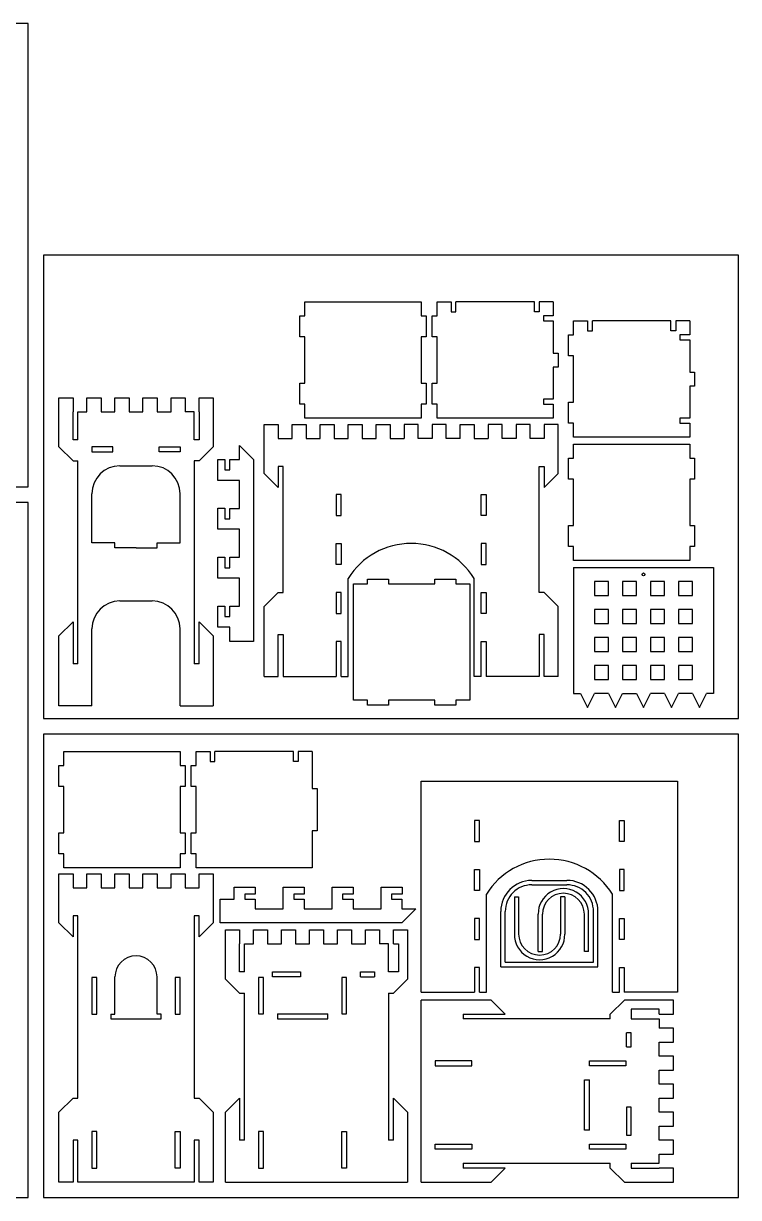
# Model space of a CAD drawing. Header units: millimetres. Extents: x 0 to 1380, y 0 to 1070.
# Drawn here: x 917 to 1380, y 0 to 760 of the extents above; entities that cross this region are included whole.
import ezdxf

# ---------------------------------------------------------------- set-up
doc = ezdxf.new("R2010")
doc.units = ezdxf.units.MM
doc.layers.get('0').update_dxf_attribs({"color": 1})
doc.layers.add('Marco', color=5, linetype='Continuous')

msp = doc.modelspace()

# ---------------------------------------------------------------- linework, layer by layer
for p, q in [((1099.23, 570.68), (1099.23, 579.74)), ((1099.23, 579.74), (1174.47, 579.74)), ((1174.47, 579.74), (1174.47, 570.68)), ((1184.82, 570.68), (1184.82, 579.74)), ((1184.82, 579.74), (1193.88, 579.74)), ((1193.88, 579.74), (1193.88, 573.4)), ((1197.06, 573.4), (1197.06, 579.74)), ((1247.82, 579.74), (1197.06, 579.74)), ((1247.82, 573.4), (1247.82, 579.74)), ((1260.06, 579.74), (1251, 579.74)), ((1251, 579.74), (1251, 573.4)), ((1260.06, 579.74), (1260.06, 570.68)), ((1096.05, 557.08), (1096.05, 570.68)), ((1096.05, 570.68), (1099.23, 570.68)), ((1174.47, 570.68), (1177.64, 570.68)), ((1177.64, 570.68), (1177.64, 557.08)), ((1181.64, 557.08), (1181.64, 570.68)), ((1181.64, 570.68), (1184.82, 570.68)), ((1193.88, 573.4), (1197.06, 573.4)), ((1251, 573.4), (1247.82, 573.4)), ((1260.06, 570.68), (1253.72, 570.68)), ((1253.72, 570.68), (1253.72, 567.51)), ((1253.72, 567.51), (1260.06, 567.51)), ((1260.06, 567.51), (1260.06, 546.65)), ((1273.18, 558.4), (1273.18, 567.47)), ((1273.18, 567.47), (1282.24, 567.47)), ((1282.24, 567.47), (1282.24, 561.12)), ((1285.42, 561.12), (1285.42, 567.47)), ((1336.19, 567.47), (1285.42, 567.47)), ((1336.19, 561.12), (1336.19, 567.47)), ((1348.42, 567.47), (1339.36, 567.47)), ((1339.36, 567.47), (1339.36, 561.12)), ((1348.42, 567.47), (1348.42, 558.4)), ((1099.23, 557.08), (1096.05, 557.08)), ((1099.23, 527.16), (1099.23, 557.08)), ((1177.64, 557.08), (1174.47, 557.08)), ((1174.47, 557.08), (1174.47, 527.16)), ((1184.82, 557.08), (1181.64, 557.08)), ((1184.82, 527.16), (1184.82, 557.08)), ((1270.01, 544.8), (1270.01, 558.4)), ((1270.01, 558.4), (1273.18, 558.4)), ((1282.24, 561.12), (1285.42, 561.12)), ((1339.36, 561.12), (1336.19, 561.12)), ((1348.42, 558.4), (1342.08, 558.4)), ((1342.08, 558.4), (1342.08, 555.23)), ((1342.08, 555.23), (1348.42, 555.23)), ((1348.42, 555.23), (1348.42, 534.38)), ((1260.06, 546.65), (1263.24, 546.65)), ((1263.24, 546.65), (1263.24, 537.59)), ((1273.18, 544.8), (1270.01, 544.8)), ((1273.18, 514.88), (1273.18, 544.8)), ((1263.24, 537.59), (1260.06, 537.59)), ((1260.06, 537.59), (1260.06, 516.74)), ((1348.42, 534.38), (1351.6, 534.38)), ((1351.6, 534.38), (1351.6, 525.31)), ((1096.05, 513.56), (1096.05, 527.16)), ((1096.05, 527.16), (1099.23, 527.16)), ((1174.47, 527.16), (1177.64, 527.16)), ((1177.64, 527.16), (1177.64, 513.56)), ((1181.64, 513.56), (1181.64, 527.16)), ((1181.64, 527.16), (1184.82, 527.16)), ((1351.6, 525.31), (1348.42, 525.31)), ((1348.42, 525.31), (1348.42, 504.46)), ((940, 485.93), (940, 517.66)), ((940, 517.66), (949.07, 517.66)), ((949.07, 517.66), (949.07, 508.59)), ((958.13, 508.59), (958.13, 517.66)), ((958.13, 517.66), (967.2, 517.66)), ((967.2, 517.66), (967.2, 508.59)), ((976.26, 508.59), (976.26, 517.66)), ((976.26, 517.66), (985.33, 517.66)), ((985.33, 517.66), (985.33, 508.59)), ((994.39, 508.59), (994.39, 517.66)), ((994.39, 517.66), (1003.46, 517.66)), ((1003.46, 517.66), (1003.46, 508.59)), ((1012.53, 508.59), (1012.53, 517.66)), ((1012.53, 517.66), (1021.59, 517.66)), ((1021.59, 517.66), (1021.59, 508.59)), ((1030.66, 508.59), (1030.66, 517.66)), ((1030.66, 517.66), (1039.72, 517.66)), ((1039.72, 517.66), (1039.72, 485.93)), ((1099.23, 513.56), (1096.05, 513.56)), ((1099.23, 504.5), (1099.23, 513.56)), ((1177.64, 513.56), (1174.47, 513.56)), ((1174.47, 513.56), (1174.47, 504.5)), ((1184.82, 513.56), (1181.64, 513.56)), ((1184.82, 504.5), (1184.82, 513.56)), ((1260.06, 516.74), (1253.72, 516.74)), ((1253.72, 516.74), (1253.72, 513.56)), ((1253.72, 513.56), (1260.06, 513.56)), ((1260.06, 513.56), (1260.06, 504.5)), ((1270.01, 501.29), (1270.01, 514.88)), ((1270.01, 514.88), (1273.18, 514.88)), ((949.07, 490.46), (949.07, 508.59)), ((952.24, 490.46), (952.24, 508.59)), ((952.24, 508.59), (958.13, 508.59)), ((967.2, 508.59), (976.26, 508.59)), ((985.33, 508.59), (994.39, 508.59)), ((1003.46, 508.59), (1012.53, 508.59)), ((1027.48, 508.59), (1021.59, 508.59)), ((1027.48, 490.46), (1027.48, 508.59)), ((1030.66, 508.59), (1030.66, 490.46)), ((1174.47, 504.5), (1099.23, 504.5)), ((1260.06, 504.5), (1184.82, 504.5)), ((1348.42, 504.46), (1342.08, 504.46)), ((1342.08, 504.46), (1342.08, 501.29)), ((1072.86, 468.77), (1072.86, 500.5)), ((1072.86, 500.5), (1081.92, 500.5)), ((1081.92, 500.5), (1081.92, 491.43)), ((1090.99, 491.43), (1090.99, 500.5)), ((1090.99, 500.5), (1100.05, 500.5)), ((1100.05, 500.5), (1100.05, 491.43)), ((1109.12, 491.43), (1109.12, 500.5)), ((1109.12, 500.5), (1118.18, 500.5)), ((1118.18, 500.5), (1118.18, 491.43)), ((1127.25, 491.43), (1127.25, 500.5)), ((1127.25, 500.5), (1136.32, 500.5)), ((1136.32, 500.5), (1136.32, 491.43)), ((1145.38, 491.43), (1145.38, 500.5)), ((1145.38, 500.5), (1154.45, 500.5)), ((1154.45, 500.5), (1154.45, 491.43)), ((1172.58, 500.5), (1163.51, 500.5)), ((1163.51, 500.5), (1163.51, 491.43)), ((1172.58, 491.43), (1172.58, 500.5)), ((1190.71, 500.5), (1181.64, 500.5)), ((1181.64, 500.5), (1181.64, 491.43)), ((1190.71, 491.43), (1190.71, 500.5)), ((1199.78, 491.43), (1199.78, 500.5)), ((1199.78, 500.5), (1208.84, 500.5)), ((1208.84, 500.5), (1208.84, 491.43)), ((1226.97, 500.5), (1217.91, 500.5)), ((1217.91, 500.5), (1217.91, 491.43)), ((1226.97, 491.43), (1226.97, 500.5)), ((1245.1, 500.5), (1236.04, 500.5)), ((1236.04, 500.5), (1236.04, 491.43)), ((1245.1, 491.43), (1245.1, 500.5)), ((1263.24, 500.5), (1254.17, 500.5)), ((1254.17, 500.5), (1254.17, 491.43)), ((1263.24, 468.77), (1263.24, 500.5)), ((1273.18, 501.29), (1270.01, 501.29)), ((1273.18, 492.22), (1273.18, 501.29)), ((1342.08, 501.29), (1348.42, 501.29)), ((1348.42, 501.29), (1348.42, 492.22)), ((952.24, 490.46), (949.07, 490.46)), ((1030.66, 490.46), (1027.48, 490.46)), ((1056.88, 477.77), (1056.88, 486.84)), ((1065.94, 477.77), (1056.88, 486.84)), ((1081.92, 491.43), (1090.99, 491.43)), ((1100.05, 491.43), (1109.12, 491.43)), ((1118.18, 491.43), (1127.25, 491.43)), ((1136.32, 491.43), (1145.38, 491.43)), ((1154.45, 491.43), (1163.51, 491.43)), ((1181.64, 491.43), (1172.58, 491.43)), ((1199.78, 491.43), (1190.71, 491.43)), ((1208.84, 491.43), (1217.91, 491.43)), ((1236.04, 491.43), (1226.97, 491.43)), ((1254.17, 491.43), (1245.1, 491.43)), ((1348.42, 492.22), (1273.18, 492.22)), ((1273.18, 478.62), (1273.18, 487.69)), ((1273.18, 487.69), (1348.42, 487.69)), ((1348.42, 487.69), (1348.42, 478.62)), ((940, 485.93), (949.07, 476.86)), ((961.3, 485.93), (961.3, 482.75)), ((974.9, 485.93), (961.3, 485.93)), ((961.3, 482.75), (974.9, 482.75)), ((974.9, 482.75), (974.9, 485.93)), ((1004.82, 482.75), (1004.82, 485.93)), ((1004.82, 485.93), (1018.42, 485.93)), ((1018.42, 482.75), (1004.82, 482.75)), ((1018.42, 485.93), (1018.42, 482.75)), ((1039.72, 485.93), (1030.66, 476.86)), ((949.07, 476.86), (952.24, 476.86)), ((952.24, 345.41), (952.24, 476.86)), ((979.44, 473.69), (1000.29, 473.69)), ((1030.66, 476.86), (1027.48, 476.86)), ((1027.48, 476.86), (1027.48, 345.41)), ((1042.82, 464.24), (1042.82, 477.83)), ((1042.82, 477.83), (1047.36, 477.83)), ((1047.36, 477.83), (1047.36, 471.04)), ((1050.53, 471.04), (1050.53, 477.77)), ((1050.53, 477.77), (1056.88, 477.77)), ((1065.94, 477.77), (1065.94, 359.98)), ((1085.09, 473.3), (1081.92, 473.3)), ((1081.92, 473.3), (1081.92, 459.7)), ((1085.09, 391.71), (1085.09, 473.3)), ((1251, 391.71), (1251, 473.3)), ((1251, 473.3), (1254.17, 473.3)), ((1254.17, 473.3), (1254.17, 459.7)), ((1270.01, 465.02), (1270.01, 478.62)), ((1270.01, 478.62), (1273.18, 478.62)), ((1348.42, 478.62), (1351.6, 478.62)), ((1351.6, 478.62), (1351.6, 465.02)), ((1056.88, 464.24), (1042.82, 464.24)), ((1047.36, 471.04), (1050.53, 471.04)), ((1056.88, 446.1), (1056.88, 464.24)), ((1081.92, 459.7), (1072.86, 468.77)), ((1254.17, 459.7), (1263.24, 468.77)), ((1273.18, 465.02), (1270.01, 465.02)), ((1273.18, 435.11), (1273.18, 465.02)), ((1351.6, 465.02), (1348.42, 465.02)), ((1348.42, 465.02), (1348.42, 435.11)), ((961.3, 423.83), (961.3, 455.56)), ((1018.42, 423.83), (1018.42, 455.56)), ((1122.72, 455.17), (1119.54, 455.17)), ((1119.54, 455.17), (1119.54, 441.57)), ((1122.72, 441.57), (1122.72, 455.17)), ((1213.37, 441.57), (1213.37, 455.17)), ((1213.37, 455.17), (1216.55, 455.17)), ((1216.55, 455.17), (1216.55, 441.57)), ((1042.82, 432.57), (1042.82, 446.16)), ((1042.82, 446.16), (1047.36, 446.16)), ((1047.36, 446.16), (1047.36, 439.37)), ((1050.53, 439.37), (1050.53, 446.1)), ((1050.53, 446.1), (1056.88, 446.1)), ((1119.54, 441.57), (1122.72, 441.57)), ((1216.55, 441.57), (1213.37, 441.57)), ((1047.36, 439.37), (1050.53, 439.37)), ((1270.01, 421.51), (1270.01, 435.11)), ((1270.01, 435.11), (1273.18, 435.11)), ((1348.42, 435.11), (1351.6, 435.11)), ((1351.6, 435.11), (1351.6, 421.51)), ((1056.88, 432.57), (1042.82, 432.57)), ((1056.88, 414.43), (1056.88, 432.57)), ((976.26, 423.83), (961.3, 423.83)), ((976.26, 420.65), (976.26, 423.83)), ((989.86, 420.65), (976.26, 420.65)), ((989.86, 420.65), (1003.46, 420.65)), ((1003.46, 420.65), (1003.46, 423.83)), ((1003.46, 423.83), (1018.42, 423.83)), ((1119.54, 409.84), (1119.54, 423.44)), ((1119.54, 423.44), (1122.72, 423.44)), ((1122.72, 423.44), (1122.72, 409.84)), ((1216.55, 423.44), (1213.37, 423.44)), ((1213.37, 423.44), (1213.37, 409.84)), ((1216.55, 409.84), (1216.55, 423.44)), ((1273.18, 421.51), (1270.01, 421.51)), ((1273.18, 412.44), (1273.18, 421.51)), ((1351.6, 421.51), (1348.42, 421.51)), ((1348.42, 421.51), (1348.42, 412.44)), ((1042.82, 400.9), (1042.82, 414.49)), ((1042.82, 414.49), (1047.36, 414.49)), ((1047.36, 414.49), (1047.36, 407.7)), ((1050.53, 407.7), (1050.53, 414.43)), ((1050.53, 414.43), (1056.88, 414.43)), ((1348.42, 412.44), (1273.18, 412.44)), ((1047.36, 407.7), (1050.53, 407.7)), ((1122.72, 409.84), (1119.54, 409.84)), ((1213.37, 409.84), (1216.55, 409.84)), ((1273.18, 407.91), (1363.84, 407.91)), ((1273.18, 407.91), (1273.18, 326.32)), ((1363.84, 407.91), (1363.84, 326.32)), ((1056.88, 400.9), (1042.82, 400.9)), ((1056.88, 382.76), (1056.88, 400.9)), ((1127.25, 337.32), (1127.25, 400.78)), ((1130.76, 321.92), (1130.76, 397.16)), ((1130.76, 397.16), (1139.83, 397.16)), ((1139.83, 397.16), (1139.83, 400.34)), ((1139.83, 400.34), (1153.43, 400.34)), ((1153.43, 400.34), (1153.43, 397.16)), ((1153.43, 397.16), (1183.34, 397.16)), ((1183.34, 397.16), (1183.34, 400.34)), ((1183.34, 400.34), (1196.94, 400.34)), ((1196.94, 400.34), (1196.94, 397.16)), ((1196.94, 397.16), (1206.01, 397.16)), ((1206.01, 397.16), (1206.01, 321.92)), ((1208.84, 337.32), (1208.84, 400.78)), ((1295.84, 398.84), (1286.78, 398.84)), ((1286.78, 398.84), (1286.78, 389.78)), ((1295.84, 389.78), (1295.84, 398.84)), ((1313.97, 398.84), (1304.91, 398.84)), ((1304.91, 398.84), (1304.91, 389.78)), ((1313.97, 389.78), (1313.97, 398.84)), ((1332.11, 398.84), (1323.04, 398.84)), ((1323.04, 398.84), (1323.04, 389.78)), ((1332.11, 389.78), (1332.11, 398.84)), ((1350.24, 398.84), (1341.17, 398.84)), ((1341.17, 398.84), (1341.17, 389.78)), ((1350.24, 389.78), (1350.24, 398.84)), ((1072.86, 382.64), (1081.92, 391.71)), ((1081.92, 391.71), (1085.09, 391.71)), ((1122.72, 391.71), (1119.54, 391.71)), ((1119.54, 391.71), (1119.54, 378.11)), ((1122.72, 378.11), (1122.72, 391.71)), ((1213.37, 378.11), (1213.37, 391.71)), ((1213.37, 391.71), (1216.55, 391.71)), ((1216.55, 391.71), (1216.55, 378.11)), ((1254.17, 391.71), (1251, 391.71)), ((1263.24, 382.64), (1254.17, 391.71)), ((1286.78, 389.78), (1295.84, 389.78)), ((1304.91, 389.78), (1313.97, 389.78)), ((1323.04, 389.78), (1332.11, 389.78)), ((1341.17, 389.78), (1350.24, 389.78)), ((979.44, 386.2), (1000.29, 386.2)), ((1042.82, 369.23), (1042.82, 382.82)), ((1042.82, 382.82), (1047.36, 382.82)), ((1047.36, 382.82), (1047.36, 376.03)), ((1050.53, 376.03), (1050.53, 382.76)), ((1050.53, 382.76), (1056.88, 382.76)), ((1072.86, 337.32), (1072.86, 382.64)), ((1263.24, 337.32), (1263.24, 382.64)), ((1295.84, 380.71), (1286.78, 380.71)), ((1286.78, 380.71), (1286.78, 371.65)), ((1295.84, 371.65), (1295.84, 380.71)), ((1313.97, 380.71), (1304.91, 380.71)), ((1304.91, 380.71), (1304.91, 371.65)), ((1313.97, 371.65), (1313.97, 380.71)), ((1332.11, 380.71), (1323.04, 380.71)), ((1323.04, 380.71), (1323.04, 371.65)), ((1332.11, 371.65), (1332.11, 380.71)), ((1350.24, 380.71), (1341.17, 380.71)), ((1341.17, 380.71), (1341.17, 371.65)), ((1350.24, 371.65), (1350.24, 380.71)), ((949.07, 372.61), (940, 363.54)), ((949.07, 372.61), (949.07, 345.41)), ((1030.66, 345.41), (1030.66, 372.61)), ((1030.66, 372.61), (1039.72, 363.54)), ((1047.36, 376.03), (1050.53, 376.03)), ((1119.54, 378.11), (1122.72, 378.11)), ((1216.55, 378.11), (1213.37, 378.11)), ((961.3, 318.21), (961.3, 368.07)), ((1018.42, 318.21), (1018.42, 368.07)), ((1050.53, 369.23), (1042.82, 369.23)), ((1050.53, 359.98), (1050.53, 369.23)), ((1286.78, 371.65), (1295.84, 371.65)), ((1304.91, 371.65), (1313.97, 371.65)), ((1323.04, 371.65), (1332.11, 371.65)), ((1341.17, 371.65), (1350.24, 371.65)), ((940, 318.21), (940, 363.54)), ((1039.72, 363.54), (1039.72, 318.21)), ((1065.94, 359.98), (1050.53, 359.98)), ((1081.92, 337.32), (1081.92, 364.51)), ((1081.92, 364.51), (1085.09, 364.51)), ((1085.09, 364.51), (1085.09, 337.32)), ((1122.72, 359.98), (1119.54, 359.98)), ((1119.54, 359.98), (1119.54, 337.32)), ((1122.72, 337.32), (1122.72, 359.98)), ((1213.37, 337.32), (1213.37, 359.98)), ((1213.37, 359.98), (1216.55, 359.98)), ((1216.55, 359.98), (1216.55, 337.32)), ((1254.17, 364.51), (1251, 364.51)), ((1251, 364.51), (1251, 337.32)), ((1254.17, 337.32), (1254.17, 364.51)), ((1295.84, 362.58), (1286.78, 362.58)), ((1286.78, 362.58), (1286.78, 353.52)), ((1295.84, 353.52), (1295.84, 362.58)), ((1313.97, 362.58), (1304.91, 362.58)), ((1304.91, 362.58), (1304.91, 353.52)), ((1313.97, 353.52), (1313.97, 362.58)), ((1332.11, 362.58), (1323.04, 362.58)), ((1323.04, 362.58), (1323.04, 353.52)), ((1332.11, 353.52), (1332.11, 362.58)), ((1350.24, 362.58), (1341.17, 362.58)), ((1341.17, 362.58), (1341.17, 353.52)), ((1350.24, 353.52), (1350.24, 362.58)), ((1286.78, 353.52), (1295.84, 353.52)), ((1304.91, 353.52), (1313.97, 353.52)), ((1323.04, 353.52), (1332.11, 353.52)), ((1341.17, 353.52), (1350.24, 353.52)), ((952.24, 345.41), (949.07, 345.41)), ((1030.66, 345.41), (1027.48, 345.41)), ((1295.84, 344.45), (1286.78, 344.45)), ((1286.78, 344.45), (1286.78, 335.38)), ((1295.84, 335.38), (1295.84, 344.45)), ((1313.97, 344.45), (1304.91, 344.45)), ((1304.91, 344.45), (1304.91, 335.38)), ((1313.97, 335.38), (1313.97, 344.45)), ((1332.11, 344.45), (1323.04, 344.45)), ((1323.04, 344.45), (1323.04, 335.38)), ((1332.11, 335.38), (1332.11, 344.45)), ((1350.24, 344.45), (1341.17, 344.45)), ((1341.17, 344.45), (1341.17, 335.38)), ((1350.24, 335.38), (1350.24, 344.45)), ((1072.86, 337.32), (1081.92, 337.32)), ((1085.09, 337.32), (1119.54, 337.32)), ((1122.72, 337.32), (1127.25, 337.32)), ((1213.37, 337.32), (1208.84, 337.32)), ((1251, 337.32), (1216.55, 337.32)), ((1263.24, 337.32), (1254.17, 337.32)), ((1286.78, 335.38), (1295.84, 335.38)), ((1304.91, 335.38), (1313.97, 335.38)), ((1323.04, 335.38), (1332.11, 335.38)), ((1341.17, 335.38), (1350.24, 335.38)), ((1139.83, 321.92), (1130.76, 321.92)), ((1139.83, 318.75), (1139.83, 321.92)), ((1183.34, 321.92), (1153.43, 321.92)), ((1153.43, 321.92), (1153.43, 318.75)), ((1183.34, 318.75), (1183.34, 321.92)), ((1206.01, 321.92), (1196.94, 321.92)), ((1196.94, 321.92), (1196.94, 318.75)), ((1273.18, 326.32), (1277.71, 326.32)), ((1277.71, 326.32), (1282.24, 317.25)), ((1282.24, 317.25), (1286.78, 326.32)), ((1295.84, 326.32), (1286.78, 326.32)), ((1295.84, 326.32), (1300.38, 317.25)), ((1300.38, 317.25), (1304.91, 326.32)), ((1304.91, 326.32), (1313.97, 326.32)), ((1313.97, 326.32), (1318.51, 317.25)), ((1318.51, 317.25), (1323.04, 326.32)), ((1332.11, 326.32), (1323.04, 326.32)), ((1332.11, 326.32), (1336.64, 317.25)), ((1336.64, 317.25), (1341.17, 326.32)), ((1350.24, 326.32), (1341.17, 326.32)), ((1350.24, 326.32), (1354.77, 317.25)), ((1354.77, 317.25), (1359.3, 326.32)), ((1363.84, 326.32), (1359.3, 326.32)), ((961.3, 318.21), (940, 318.21)), ((1018.42, 318.21), (1039.72, 318.21)), ((1153.43, 318.75), (1139.83, 318.75)), ((1196.94, 318.75), (1183.34, 318.75)), ((943.17, 279.63), (943.17, 288.69)), ((943.17, 288.69), (1018.42, 288.69)), ((1018.42, 288.69), (1018.42, 279.63)), ((1028.76, 279.63), (1028.76, 288.69)), ((1028.76, 288.69), (1037.83, 288.69)), ((1037.83, 288.69), (1037.83, 282.34)), ((1037.83, 282.34), (1041, 282.34)), ((1041, 282.34), (1041, 288.69)), ((1091.77, 288.69), (1041, 288.69)), ((1091.77, 282.34), (1091.77, 288.69)), ((1094.94, 282.34), (1091.77, 282.34)), ((1104.01, 288.69), (1094.94, 288.69)), ((1094.94, 288.69), (1094.94, 282.34)), ((1104.01, 288.69), (1104.01, 264.67)), ((940, 266.03), (940, 279.63)), ((940, 279.63), (943.17, 279.63)), ((1018.42, 279.63), (1021.59, 279.63)), ((1021.59, 279.63), (1021.59, 266.03)), ((1025.59, 266.03), (1025.59, 279.63)), ((1025.59, 279.63), (1028.76, 279.63)), ((943.17, 266.03), (940, 266.03)), ((943.17, 236.11), (943.17, 266.03)), ((1021.59, 266.03), (1018.42, 266.03)), ((1018.42, 266.03), (1018.42, 236.11)), ((1028.76, 266.03), (1025.59, 266.03)), ((1028.76, 236.11), (1028.76, 266.03)), ((1174.57, 132.92), (1174.6, 269.45)), ((1174.6, 269.45), (1340.47, 269.45)), ((1340.47, 269.45), (1340.47, 132.92)), ((1104.01, 264.67), (1107.18, 264.67)), ((1107.18, 264.67), (1107.18, 237.47)), ((1212.19, 244.15), (1209.02, 244.15)), ((1209.02, 244.15), (1209.02, 230.56)), ((1212.19, 230.56), (1212.19, 244.15)), ((1302.85, 230.56), (1302.85, 244.15)), ((1302.85, 244.15), (1306.02, 244.15)), ((1306.02, 244.15), (1306.02, 230.56)), ((940, 222.51), (940, 236.11)), ((940, 236.11), (943.17, 236.11)), ((1018.42, 236.11), (1021.59, 236.11)), ((1021.59, 236.11), (1021.59, 222.51)), ((1025.59, 222.51), (1025.59, 236.11)), ((1025.59, 236.11), (1028.76, 236.11)), ((1107.18, 237.47), (1104.01, 237.47)), ((1104.01, 237.47), (1104.01, 213.45)), ((1209.02, 230.56), (1212.19, 230.56)), ((1306.02, 230.56), (1302.85, 230.56)), ((943.17, 222.51), (940, 222.51)), ((943.17, 213.45), (943.17, 222.51)), ((1021.59, 222.51), (1018.42, 222.51)), ((1018.42, 222.51), (1018.42, 213.45)), ((1028.76, 222.51), (1025.59, 222.51)), ((1028.76, 213.45), (1028.76, 222.51)), ((1018.42, 213.45), (943.17, 213.45)), ((1104.01, 213.45), (1028.76, 213.45)), ((940, 177.72), (940, 209.45)), ((940, 209.45), (949.07, 209.45)), ((949.07, 209.45), (949.07, 200.38)), ((958.13, 200.38), (958.13, 209.45)), ((958.13, 209.45), (967.2, 209.45)), ((967.2, 209.45), (967.2, 200.38)), ((976.26, 200.38), (976.26, 209.45)), ((976.26, 209.45), (985.33, 209.45)), ((985.33, 209.45), (985.33, 200.38)), ((994.39, 200.38), (994.39, 209.45)), ((994.39, 209.45), (1003.46, 209.45)), ((1003.46, 209.45), (1003.46, 200.38)), ((1012.53, 200.38), (1012.53, 209.45)), ((1012.53, 209.45), (1021.59, 209.45)), ((1021.59, 209.45), (1021.59, 200.38)), ((1030.66, 200.38), (1030.66, 209.45)), ((1030.66, 209.45), (1039.72, 209.45)), ((1039.72, 209.45), (1039.72, 177.72)), ((1209.02, 198.83), (1209.02, 212.42)), ((1209.02, 212.42), (1212.19, 212.42)), ((1212.19, 212.42), (1212.19, 198.83)), ((1246.16, 205.31), (1268.89, 205.31)), ((1306.02, 212.42), (1302.85, 212.42)), ((1302.85, 212.42), (1302.85, 198.83)), ((1306.02, 198.83), (1306.02, 212.42)), ((949.07, 200.38), (958.13, 200.38)), ((967.2, 200.38), (976.26, 200.38)), ((985.33, 200.38), (994.39, 200.38)), ((1003.46, 200.38), (1012.53, 200.38)), ((1021.59, 200.38), (1030.66, 200.38)), ((1053.5, 193.13), (1053.5, 200.83)), ((1053.5, 200.83), (1067.1, 200.83)), ((1067.1, 200.83), (1067.1, 196.3)), ((1085.17, 186.78), (1085.17, 200.83)), ((1085.17, 200.83), (1098.77, 200.83)), ((1098.77, 200.83), (1098.77, 196.3)), ((1116.84, 186.78), (1116.84, 200.83)), ((1116.84, 200.83), (1130.44, 200.83)), ((1130.44, 200.83), (1130.44, 196.3)), ((1148.51, 186.78), (1148.51, 200.83)), ((1148.51, 200.83), (1162.11, 200.83)), ((1162.11, 200.83), (1162.11, 196.3)), ((1212.19, 198.83), (1209.02, 198.83)), ((1246.16, 202.4), (1268.89, 202.4)), ((1302.85, 198.83), (1306.02, 198.83)), ((1044.26, 177.72), (1044.26, 193.13)), ((1044.26, 193.13), (1053.5, 193.13)), ((1067.1, 196.3), (1060.3, 196.3)), ((1060.3, 196.3), (1060.3, 193.13)), ((1060.3, 193.13), (1067.04, 193.13)), ((1067.04, 193.13), (1067.04, 186.78)), ((1098.77, 196.3), (1091.97, 196.3)), ((1091.97, 196.3), (1091.97, 193.13)), ((1091.97, 193.13), (1098.71, 193.13)), ((1098.71, 193.13), (1098.71, 186.78)), ((1130.44, 196.3), (1123.64, 196.3)), ((1123.64, 196.3), (1123.64, 193.13)), ((1123.64, 193.13), (1130.38, 193.13)), ((1130.38, 193.13), (1130.38, 186.78)), ((1162.11, 196.3), (1155.31, 196.3)), ((1155.31, 196.3), (1155.31, 193.13)), ((1155.31, 193.13), (1162.05, 193.13)), ((1162.05, 193.13), (1162.05, 186.78)), ((1216.73, 132.92), (1216.73, 196.31)), ((1234.89, 194.59), (1234.89, 170.57)), ((1234.89, 194.59), (1237.61, 194.59)), ((1237.61, 194.59), (1237.61, 170.57)), ((1267.53, 194.59), (1264.81, 194.59)), ((1264.81, 194.59), (1264.81, 170.57)), ((1267.53, 194.59), (1267.53, 170.57)), ((1298.32, 132.92), (1298.32, 196.31)), ((1067.04, 186.78), (1085.17, 186.78)), ((1098.71, 186.78), (1116.84, 186.78)), ((1130.38, 186.78), (1148.51, 186.78)), ((1162.05, 186.78), (1171.12, 186.78)), ((1162.05, 177.72), (1171.12, 186.78)), ((1226.07, 149.37), (1226.05, 185.22)), ((1228.97, 152.27), (1228.97, 185.22)), ((1250.28, 159.33), (1250.28, 183.35)), ((1253, 159.33), (1253, 183.35)), ((1280.19, 159.33), (1280.19, 183.35)), ((1282.91, 159.33), (1282.91, 183.35)), ((1286.08, 152.26), (1286.08, 185.22)), ((1288.98, 149.37), (1288.98, 185.22)), ((940, 177.72), (949.07, 168.65)), ((952.24, 182.25), (949.07, 182.25)), ((949.07, 182.25), (949.07, 168.65)), ((952.24, 64.39), (952.24, 182.25)), ((1030.66, 182.25), (1027.48, 182.25)), ((1027.48, 182.25), (1027.48, 64.39)), ((1030.66, 168.65), (1030.66, 182.25)), ((1039.72, 177.72), (1030.66, 168.65)), ((1162.05, 177.72), (1044.26, 177.72)), ((1212.19, 180.69), (1209.02, 180.69)), ((1209.02, 180.69), (1209.02, 167.1)), ((1212.19, 167.1), (1212.19, 180.69)), ((1302.85, 167.1), (1302.85, 180.69)), ((1302.85, 180.69), (1306.02, 180.69)), ((1306.02, 180.69), (1306.02, 167.1)), ((1047.84, 141.45), (1047.84, 173.18)), ((1047.84, 173.18), (1056.9, 173.18)), ((1056.9, 173.18), (1056.9, 164.12)), ((1065.97, 164.12), (1065.97, 173.18)), ((1065.97, 173.18), (1075.04, 173.18)), ((1075.04, 173.18), (1075.04, 164.12)), ((1084.1, 164.12), (1084.1, 173.18)), ((1084.1, 173.18), (1093.17, 173.18)), ((1093.17, 173.18), (1093.17, 164.12)), ((1102.23, 164.12), (1102.23, 173.18)), ((1102.23, 173.18), (1111.3, 173.18)), ((1111.3, 173.18), (1111.3, 164.12)), ((1120.36, 164.12), (1120.36, 173.18)), ((1120.36, 173.18), (1129.43, 173.18)), ((1129.43, 173.18), (1129.43, 164.12)), ((1138.5, 164.12), (1138.5, 173.18)), ((1138.5, 173.18), (1147.56, 173.18)), ((1147.56, 173.18), (1147.56, 164.12)), ((1156.63, 164.12), (1156.63, 173.18)), ((1156.63, 173.18), (1165.69, 173.18)), ((1165.69, 173.18), (1165.69, 141.45)), ((1056.9, 145.99), (1056.9, 164.12)), ((1060.08, 145.99), (1060.08, 164.12)), ((1060.08, 164.12), (1065.97, 164.12)), ((1075.04, 164.12), (1084.1, 164.12)), ((1093.17, 164.12), (1102.23, 164.12)), ((1111.3, 164.12), (1120.36, 164.12)), ((1129.43, 164.12), (1138.5, 164.12)), ((1153.45, 164.12), (1147.56, 164.12)), ((1153.45, 145.99), (1153.45, 164.12)), ((1156.63, 164.12), (1159.8, 164.12)), ((1159.8, 164.12), (1159.8, 145.99)), ((1209.02, 167.1), (1212.19, 167.1)), ((1306.02, 167.1), (1302.85, 167.1)), ((1228.97, 152.27), (1286.08, 152.26)), ((1250.28, 159.33), (1253, 159.33)), ((1282.91, 159.33), (1280.19, 159.33)), ((1060.08, 145.99), (1056.9, 145.99)), ((1078.21, 145.99), (1096.34, 145.99)), ((1078.21, 142.81), (1078.21, 145.99)), ((1096.34, 145.99), (1096.34, 142.81)), ((1135.32, 142.81), (1135.32, 145.99)), ((1135.32, 145.99), (1144.39, 145.99)), ((1144.39, 145.99), (1144.39, 142.81)), ((1156.63, 145.99), (1153.45, 145.99)), ((1159.8, 145.99), (1156.63, 145.99)), ((1212.19, 148.96), (1209.02, 148.96)), ((1209.02, 148.96), (1209.02, 132.92)), ((1212.19, 132.92), (1212.19, 148.96)), ((1226.07, 149.37), (1288.98, 149.37)), ((1302.85, 132.92), (1302.85, 148.96)), ((1302.85, 148.96), (1306.02, 148.96)), ((1306.02, 148.96), (1306.02, 132.92)), ((964.48, 142.36), (961.3, 142.36)), ((961.3, 142.36), (961.3, 118.79)), ((964.48, 118.79), (964.48, 142.36)), ((976.26, 118.79), (976.26, 142.81)), ((1003.46, 118.79), (1003.46, 142.81)), ((1018.42, 142.36), (1015.25, 142.36)), ((1015.25, 142.36), (1015.25, 118.79)), ((1018.42, 118.79), (1018.42, 142.36)), ((1047.84, 141.45), (1056.9, 132.39)), ((1072.32, 142.41), (1069.14, 142.41)), ((1069.14, 142.41), (1069.14, 118.84)), ((1072.32, 118.84), (1072.32, 142.41)), ((1096.34, 142.81), (1078.21, 142.81)), ((1126.26, 142.41), (1123.08, 142.41)), ((1123.08, 142.41), (1123.08, 118.84)), ((1126.26, 118.84), (1126.26, 142.41)), ((1135.32, 142.81), (1144.39, 142.81)), ((1165.69, 141.45), (1156.63, 132.39)), ((1056.9, 132.39), (1060.08, 132.39)), ((1060.08, 37.2), (1060.08, 132.39)), ((1153.45, 132.39), (1153.45, 37.2)), ((1153.45, 132.39), (1156.63, 132.39)), ((1174.57, 132.92), (1209.02, 132.92)), ((1212.19, 132.92), (1216.73, 132.92)), ((1298.32, 132.92), (1302.85, 132.92)), ((1340.47, 132.92), (1306.02, 132.92)), ((1219.93, 127.85), (1174.6, 127.85)), ((1174.6, 10), (1174.6, 127.85)), ((1229, 118.79), (1219.93, 127.85)), ((1306.06, 127.85), (1296.99, 118.79)), ((1337.79, 127.85), (1306.06, 127.85)), ((1328.72, 121.96), (1310.59, 121.96)), ((1310.59, 121.96), (1310.59, 118.79)), ((1328.72, 118.79), (1328.72, 121.96)), ((1337.79, 118.79), (1337.79, 127.85)), ((961.3, 118.79), (964.48, 118.79)), ((973.54, 118.79), (973.54, 115.62)), ((973.54, 118.79), (976.26, 118.79)), ((973.54, 115.62), (1006.18, 115.62)), ((1006.18, 118.79), (1003.46, 118.79)), ((1006.18, 115.62), (1006.18, 118.79)), ((1015.25, 118.79), (1018.42, 118.79)), ((1069.14, 118.84), (1072.32, 118.84)), ((1081.38, 118.84), (1081.38, 115.67)), ((1081.38, 118.84), (1114.02, 118.84)), ((1081.38, 115.67), (1114.02, 115.67)), ((1114.02, 115.67), (1114.02, 118.84)), ((1123.08, 118.84), (1126.26, 118.84)), ((1201.8, 118.79), (1229, 118.79)), ((1201.8, 118.79), (1201.8, 115.62)), ((1296.99, 115.62), (1201.8, 115.62)), ((1296.99, 115.62), (1296.99, 118.79)), ((1310.59, 118.79), (1310.59, 115.62)), ((1310.59, 115.62), (1328.72, 115.62)), ((1328.72, 118.79), (1337.79, 118.79)), ((1328.72, 115.62), (1328.72, 109.72)), ((1310.59, 106.55), (1307.42, 106.55)), ((1307.42, 97.48), (1307.42, 106.55)), ((1310.59, 97.48), (1310.59, 106.55)), ((1337.79, 109.72), (1328.72, 109.72)), ((1337.79, 100.66), (1337.79, 109.72)), ((1328.72, 91.59), (1328.72, 100.66)), ((1328.72, 100.66), (1337.79, 100.66)), ((1307.42, 97.48), (1310.59, 97.48)), ((1337.79, 91.59), (1328.72, 91.59)), ((1337.79, 82.53), (1337.79, 91.59)), ((1201.8, 88.42), (1183.67, 88.42)), ((1183.67, 88.42), (1183.67, 85.25)), ((1183.67, 85.25), (1207.24, 85.25)), ((1207.24, 88.42), (1201.8, 88.42)), ((1207.24, 85.25), (1207.24, 88.42)), ((1283.45, 85.25), (1283.45, 88.42)), ((1283.45, 88.42), (1307.02, 88.42)), ((1307.02, 85.25), (1283.45, 85.25)), ((1307.02, 88.42), (1307.02, 85.25)), ((1280.28, 76.18), (1283.45, 76.18)), ((1280.28, 43.54), (1280.28, 76.18)), ((1283.45, 43.54), (1283.45, 76.18)), ((1328.72, 73.46), (1328.72, 82.53)), ((1328.72, 82.53), (1337.79, 82.53)), ((1337.79, 73.46), (1328.72, 73.46)), ((1337.79, 64.39), (1337.79, 73.46)), ((949.07, 64.39), (940, 55.33)), ((949.07, 64.39), (952.24, 64.39)), ((1027.48, 64.39), (1030.66, 64.39)), ((1030.66, 64.39), (1039.72, 55.33)), ((1056.9, 64.39), (1047.84, 55.33)), ((1056.9, 64.39), (1056.9, 37.2)), ((1156.63, 37.2), (1156.63, 64.39)), ((1156.63, 64.39), (1165.69, 55.33)), ((1328.72, 55.33), (1328.72, 64.39)), ((1328.72, 64.39), (1337.79, 64.39)), ((940, 10), (940, 55.33)), ((1039.72, 55.33), (1039.72, 10)), ((1047.84, 10), (1047.84, 55.33)), ((1165.69, 55.33), (1165.69, 10)), ((1310.59, 58.5), (1307.42, 58.5)), ((1307.42, 58.5), (1307.42, 40.37)), ((1310.59, 40.37), (1310.59, 58.5)), ((1337.79, 55.33), (1328.72, 55.33)), ((1337.79, 46.26), (1337.79, 55.33)), ((1328.72, 37.2), (1328.72, 46.26)), ((1328.72, 46.26), (1337.79, 46.26)), ((964.48, 42.64), (961.3, 42.64)), ((961.3, 42.64), (961.3, 37.2)), ((964.48, 19.07), (964.48, 42.64)), ((1015.25, 19.07), (1015.25, 42.64)), ((1015.25, 42.64), (1018.42, 42.64)), ((1018.42, 42.64), (1018.42, 37.2)), ((1072.32, 42.64), (1069.14, 42.64)), ((1069.14, 42.64), (1069.14, 37.2)), ((1072.32, 19.07), (1072.32, 42.64)), ((1123.08, 19.07), (1123.08, 42.64)), ((1123.08, 42.64), (1126.26, 42.64)), ((1126.26, 42.64), (1126.26, 37.2)), ((1283.45, 43.54), (1280.28, 43.54)), ((1307.42, 40.37), (1310.59, 40.37)), ((952.24, 37.2), (949.07, 37.2)), ((949.07, 37.2), (949.07, 10)), ((952.24, 10), (952.24, 37.2)), ((961.3, 37.2), (961.3, 19.07)), ((1018.42, 37.2), (1018.42, 19.07)), ((1030.66, 37.2), (1027.48, 37.2)), ((1027.48, 37.2), (1027.48, 10)), ((1030.66, 10), (1030.66, 37.2)), ((1060.08, 37.2), (1056.9, 37.2)), ((1069.14, 37.2), (1069.14, 19.07)), ((1126.26, 37.2), (1126.26, 19.07)), ((1156.63, 37.2), (1153.45, 37.2)), ((1183.67, 31.3), (1183.67, 34.48)), ((1183.67, 34.48), (1207.24, 34.48)), ((1201.8, 31.3), (1183.67, 31.3)), ((1207.24, 31.3), (1201.8, 31.3)), ((1207.24, 34.48), (1207.24, 31.3)), ((1283.45, 31.3), (1283.45, 34.48)), ((1283.45, 34.48), (1307.02, 34.48)), ((1307.02, 31.3), (1283.45, 31.3)), ((1307.02, 34.48), (1307.02, 31.3)), ((1337.79, 37.2), (1328.72, 37.2)), ((1337.79, 28.13), (1337.79, 37.2)), ((1328.72, 28.13), (1337.79, 28.13)), ((1328.72, 22.24), (1328.72, 28.13)), ((961.3, 19.07), (964.48, 19.07)), ((1018.42, 19.07), (1015.25, 19.07)), ((1069.14, 19.07), (1072.32, 19.07)), ((1126.26, 19.07), (1123.08, 19.07)), ((1201.8, 22.24), (1296.99, 22.24)), ((1201.8, 22.24), (1201.8, 19.07)), ((1229, 19.07), (1201.8, 19.07)), ((1229, 19.07), (1219.93, 10)), ((1296.99, 19.07), (1296.99, 22.24)), ((1306.06, 10), (1296.99, 19.07)), ((1310.59, 22.24), (1310.59, 19.07)), ((1310.59, 22.24), (1328.72, 22.24)), ((1310.59, 19.07), (1328.72, 19.07)), ((1337.79, 19.07), (1328.72, 19.07)), ((1337.79, 10), (1337.79, 19.07)), ((949.07, 10), (940, 10)), ((1027.48, 10), (952.24, 10)), ((1039.72, 10), (1030.66, 10)), ((1047.84, 10), (1165.69, 10)), ((1174.6, 10), (1219.93, 10)), ((1306.06, 10), (1337.79, 10))]:
    msp.add_line(p, q)
msp.add_circle((1318.51, 403.38), 0.907)
for centre, radius, start, end in [((979.44, 455.56), 18.13, 90, 180), ((1000.29, 455.56), 18.13, 0, 90), ((1168.05, 375.39), 48.05, 31.89079, 148.10921), ((979.44, 368.07), 18.13, 90, 180), ((1000.29, 368.07), 18.13, 0, 90), ((1257.52, 170.92), 48.05, 31.89079, 148.10921), ((1246.2, 185.15), 20.15, 90.1228, 179.82452), ((1268.98, 185.3), 20.01, 359.75956, 90.24044), ((1246.09, 185.28), 17.13, 89.78802, 180.21198), ((1266.6, 183.65), 16.32, 358.95715, 181.04285), ((1268.95, 185.28), 17.13, 359.78802, 90.21198), ((1266.6, 183.35), 13.6, 0, 180), ((1251.21, 170.27), 16.32, 178.95715, 1.04285), ((1251.21, 170.57), 13.6, 180, 0), ((989.86, 142.81), 13.6, 0, 180)]:
    msp.add_arc(centre, radius, start, end)
at = {"layer": 'Marco'}
for points in [[(470, 460), (920, 460), (920, 760), (470, 760)], [(930, 310), (1380, 310), (1380, 610), (930, 610)], [(920, 0), (920, 450), (620, 450), (620, 0)], [(930, 0), (1380, 0), (1380, 300), (930, 300)]]:
    msp.add_lwpolyline(points, close=True, dxfattribs=at)

doc.saveas('drawing.dxf')
